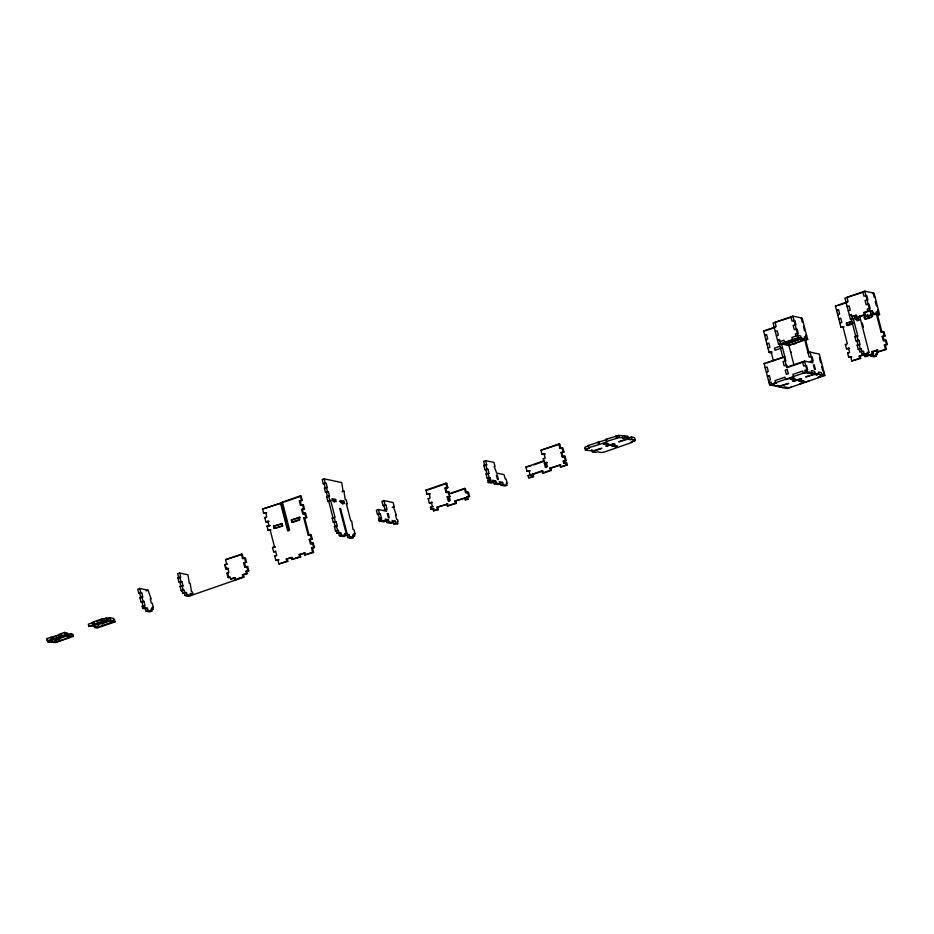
<?xml version="1.0" encoding="UTF-8"?>
<svg xmlns="http://www.w3.org/2000/svg" width="934" height="934" viewBox="0 0 934 934"><rect width="100%" height="100%" fill="white"/><g stroke="black" fill="none" stroke-linecap="round" stroke-linejoin="round"><path stroke-width="1.4" d="M324.191 478.85L322.207 479.539L323.304 483.812L326.211 483.322L327.32 487.595L324.413 488.097L325.522 492.37L328.429 491.879L329.539 496.152L326.631 496.654L327.741 500.928L330.648 500.437L335.072 517.553L332.165 518.043L333.275 522.328L336.17 521.837L337.279 526.111L334.372 526.601L335.481 530.886L338.388 530.395L338.937 532.532L340.793 532.917L341.342 535.065L345.031 535.847L344.483 533.699L346.327 534.096L339.696 508.423L340.618 508.621L347.25 534.295L349.106 534.68L349.655 536.817L353.344 537.599L352.795 535.462L354.64 535.859L354.091 533.711L355.013 533.909L353.904 529.636L352.982 529.438L351.686 521.079L350.764 520.88L346.339 503.765L347.261 503.963L346.164 499.678L345.23 499.48L343.946 491.121L343.023 490.922L341.727 482.563L324.191 478.85L325.289 483.123L326.211 483.322M810.292 361.365L813.199 360.874L812.09 356.601L809.183 357.092L804.758 339.976L807.665 339.486L802.131 318.085L792.896 316.136L773.072 323.012L778.606 344.413L781.513 343.91L785.938 361.038L783.031 361.528L784.14 365.801L787.047 365.311L787.596 367.447L802.143 362.404M877.575 315.213L882 332.329L881.077 332.13L876.652 315.015L879.548 314.524L874.026 293.136L864.791 291.175L844.955 298.063L850.489 319.451L853.396 318.961L857.821 336.077L854.925 336.567L856.023 340.852L858.93 340.361L860.039 344.634L857.132 345.125L858.241 349.409L861.148 348.919L861.697 351.056L863.541 351.441L864.102 353.589L867.791 354.371L867.242 352.223L869.087 352.62L859.572 315.82M790.514 317.478L775.057 322.323L776.166 326.608L763.545 330.963L769.079 352.363L771.846 352.947M323.304 483.812L325.289 483.123M840.962 327.402L843.869 326.912L840.962 327.402L835.428 306.013L848.049 301.647L846.94 297.374L863.728 292.062L862.806 291.863L863.915 296.148L866.81 295.646L867.919 299.931L865.012 300.421L866.122 304.706L869.029 304.204L870.138 308.489L867.231 308.979L867.779 311.115L870.558 311.711L872.531 311.022L873.092 313.159L876.781 313.941L876.232 311.804L878.077 312.189L876.092 312.878M766.452 330.473L763.545 330.963M767.771 330.017L774.379 327.717M838.335 305.523L846.262 302.768M263.668 513.291L266.575 512.801L263.668 513.291L262.571 509.018L281.332 503.017L288.524 530.827L287.602 530.629L280.41 502.819M287.602 530.629L289.587 529.94L282.395 502.13L300.234 495.931L301.157 496.129L302.266 500.414L299.359 500.904L300.468 505.177L301.39 505.376L300.281 501.103M281.332 503.017L262.571 509.018M284.683 501.85L301.157 496.129M775.29 331.57L777.263 330.881L778.372 335.166L776.387 335.855M847.173 306.621L849.158 305.932L850.267 310.205L848.282 310.894M299.359 500.904L302.266 500.414M325.522 492.37L328.429 491.879M265.886 521.849L268.794 521.359L265.886 521.849L264.777 517.576L266.762 516.887L265.653 512.603M300.468 505.177L303.375 504.687L304.472 508.972L301.577 509.462L302.674 513.735L305.581 513.245L306.691 517.529L303.784 518.02L308.208 535.135L309.131 535.334L304.706 518.218M766.861 343.805L768.845 343.117L769.955 347.401L767.97 348.09M838.744 318.844L840.728 318.167L841.838 322.44L839.853 323.129M341.961 491.809L343.946 491.121M780.03 341.575L784 340.209L784.548 342.346L785.482 342.544L793.41 339.789L792.487 339.591L791.927 337.454L797.881 335.388L800.648 335.971L801.197 338.108L799.224 338.797L802.913 339.579L804.898 338.89L804.337 336.754L806.194 337.151M855.883 315.248L851.925 316.626L856.817 315.447L855.883 315.248L856.443 317.385L857.365 317.583L865.293 314.828L864.744 312.692L863.822 312.493L864.37 314.63L865.293 314.828M863.822 312.493L869.764 310.427L872.531 311.022M864.744 312.692L868.702 311.314M301.577 509.462L304.472 508.972M327.741 500.928L330.648 500.437M778.606 344.413L798.43 337.524L807.665 339.486M850.489 319.451L853.396 318.961M856.443 317.385L864.37 314.63M335.633 499.468L331.932 498.686L332.492 500.822L336.182 501.605L335.633 499.468L333.648 500.157L334.197 502.294M856.957 320.817L858.941 320.128L858.381 317.992L856.408 318.681L853.945 318.155M870.558 311.711L871.107 313.847L873.092 313.159M786.288 342.346L788.88 342.895L800.228 338.96M779.762 346.327L774.473 348.16L775.022 350.297L781.63 348.008M798.92 339.672L788.343 343.338L786.498 342.953M851.796 324.156L847.839 325.534L846.904 325.347L846.356 323.199L851.645 321.366M864.195 317.011L873.056 314.454L864.195 317.011L864.756 319.148L872.683 316.392L872.134 314.256M801.068 339.194L803.053 338.505M872.951 314.233L874.936 313.544M846.356 323.199L852.567 321.565M876.781 313.941L874.796 314.63L871.107 313.847M266.996 526.134L269.903 525.632L266.996 526.134L268.105 530.407L271 529.917M302.674 513.735L305.581 513.245M789.428 345.043L803.31 340.221L796.842 338.855L782.961 343.665L789.428 345.043L788.88 342.895M769.079 352.363L771.986 351.873L770.001 352.562M778.419 340.326L777.497 340.128L779.481 339.439L780.591 343.724L788.903 345.487L806.742 339.287L805.633 335.002L806.556 335.201M846.904 325.347L853.513 323.047M876.652 315.015L879.548 314.524M796.433 343.385L792.861 344.109M866.997 318.891L870.967 317.513M341.961 501.92L343.946 501.231L344.494 503.368L342.509 504.056L341.961 501.92L339.497 501.395M273.499 526.204L282.348 523.647L273.499 526.204L274.047 528.34L274.97 528.539L274.421 526.402M291.338 520.005L299.265 517.261L300.188 517.448L291.338 520.005L291.887 522.153L292.809 522.339L299.417 520.051M268.105 530.407L270.078 529.718L274.503 546.834L275.437 547.032L272.53 547.522L273.627 551.807L274.561 551.994M274.047 528.34L282.897 525.784L276.289 528.084M291.887 522.153L299.814 519.397L299.265 517.261M303.784 518.02L306.691 517.529M805.68 340.174L809.007 353.005L808.085 352.807L810.058 352.13L819.293 354.079L824.827 375.48L787.164 388.556L769.616 384.831L764.082 363.443L784.829 356.753M485.622 460.625L483.649 461.314L484.746 465.587L486.731 464.898L485.622 460.625L493.934 462.388L495.043 466.661L494.121 466.463L496.701 473.083L504.091 474.647L505.201 478.92L506.123 479.119L507.232 483.403L506.31 483.205L506.858 485.341L504.874 486.03L501.184 485.248L500.624 483.111L502.609 482.423L503.169 484.559L506.858 485.341M766.989 362.952L782.844 357.442L779.528 344.599M502.609 482.423L499.375 481.734L499.935 483.882L496.234 483.1L495.685 480.952L492.452 480.274L493.012 482.411L491.027 483.1L488.248 482.516L487.7 480.368L490.607 479.878L490.058 477.741L487.151 478.231L486.042 473.958L488.949 473.456L487.84 469.183L484.933 469.674L483.824 465.401L486.731 464.898M765.191 367.716L767.176 367.027L768.273 371.312L766.3 372.001L767.223 372.199M854.925 336.567L857.821 336.077M392.268 507.501L394.253 506.812L393.144 502.539L383.909 500.577L381.924 501.266L383.033 505.551L385.94 505.06L387.05 509.334L384.143 509.824L385.065 510.022L383.956 505.749M179.655 573.032L177.682 573.721L178.779 578.006L177.857 577.807L178.966 582.08L181.873 581.59L182.982 585.875L180.075 586.365L181.184 590.638L184.091 590.148L184.64 592.284L186.485 592.681L187.045 594.818L190.734 595.6L190.186 593.464L192.953 594.047L192.404 591.911L191.47 591.712L190.186 583.353L189.263 583.155L187.968 574.795L179.655 573.032L180.764 577.317L177.857 577.807M139.726 588.443L137.742 589.132L138.851 593.417L141.758 592.915L142.867 597.2L139.96 597.69L141.069 601.975L143.976 601.484L145.074 605.757L142.166 606.248L142.727 608.384L145.494 608.98L147.479 608.291L148.027 610.427L151.728 611.21L151.168 609.073L153.013 609.458L152.464 607.322L153.386 607.52L152.277 603.236L151.355 603.049L150.257 598.764L151.18 598.963L148.039 590.206L139.726 588.443L140.836 592.728L141.758 592.915M227.581 564.159L226.658 563.961L225.549 559.688L241.416 554.177L242.338 554.376L243.447 558.649L242.525 558.462L241.416 554.177M333.275 522.328L336.17 521.837M427.095 494.378L430.002 493.888L427.095 494.378L425.986 490.105L445.81 483.217L446.744 483.415L447.841 487.688L444.934 488.19L446.043 492.463L448.95 491.973L449.511 494.109L448.577 493.923L448.028 491.774L446.043 492.463M484.933 469.674L487.84 469.183M542.082 454.461L544.989 453.971L542.082 454.461L540.973 450.188L558.824 443.989L559.746 444.187L560.855 448.46L559.921 448.273L558.824 443.989M846.496 348.802L849.403 348.312L846.496 348.802L845.387 344.529L847.371 343.84L842.947 326.725M856.023 340.852L858.93 340.361M881.077 332.13L883.984 331.64L885.082 335.925L882.186 336.415L883.284 340.688L886.191 340.198L887.3 344.483L884.393 344.973L885.502 349.246L886.424 349.444L885.315 345.171M242.338 554.376L225.549 559.688M383.033 505.551L385.94 505.06M428.239 489.836L446.744 483.415M559.746 444.187L540.973 450.188M783.906 356.554L786.673 367.26L804.513 361.061L812.825 362.824L810.058 352.13M386.116 509.135L386.676 511.283L378.363 509.52L376.379 510.209L377.488 514.482L380.395 513.992L381.504 518.277L378.597 518.767L379.146 520.903L383.769 521.884L385.742 521.195L385.193 519.059L388.427 519.736L388.976 521.884L392.677 522.666L392.117 520.518L395.351 521.207L395.899 523.344L397.756 523.74L397.195 521.592L398.118 521.791L397.569 519.654L396.646 519.456L395.537 515.183L396.46 515.37L393.331 506.625L394.253 506.812M138.851 593.417L140.836 592.728M146.054 590.895L148.039 590.206M272.53 547.522L274.503 546.834M308.208 535.135L311.115 534.645L312.225 538.918L309.317 539.42L310.427 543.693L313.334 543.203L314.443 547.476L311.536 547.978L312.633 552.251L313.567 552.449L312.458 548.165M228.69 568.432L225.783 568.934L224.674 564.65L226.658 563.961M242.525 558.462L245.432 557.96L246.529 562.245L243.634 562.735L244.731 567.02L247.638 566.518L248.748 570.802L245.84 571.293L246.389 573.429L247.323 573.628L246.763 571.491M444.934 488.19L447.841 487.688M486.042 473.958L488.949 473.456M559.921 448.273L562.828 447.771L563.938 452.056L561.03 452.546L562.14 456.831L565.047 456.329L566.156 460.614L563.249 461.104L563.797 463.241L564.72 463.439L564.171 461.303M882.186 336.415L885.082 335.925M178.966 582.08L181.873 581.59M377.488 514.482L380.395 513.992M273.627 551.807L275.612 551.118L276.721 555.391L274.736 556.08L275.845 560.365L278.752 559.863L275.845 560.365M309.317 539.42L312.225 538.918M225.783 568.934L227.768 568.246L228.877 572.519L226.892 573.207L228.001 577.492L228.923 577.679L227.814 573.406L226.892 573.207M243.634 562.735L246.529 562.245M429.313 502.936L432.22 502.445L429.313 502.936L428.204 498.663L430.189 497.974L429.08 493.689M527.01 471.355L529.917 470.864L527.01 471.355L525.9 467.07L543.74 460.882L543.191 458.746L545.176 458.057L544.067 453.772M561.03 452.546L563.938 452.056M335.481 530.886L338.388 530.395M487.151 478.231L490.058 477.741M848.702 357.36L851.61 356.87L848.702 357.36L847.605 353.087L849.59 352.398L848.481 348.113M858.241 349.409L861.148 348.919M180.075 586.365L182.982 585.875M448.577 493.923L464.443 488.412L465.365 488.61L466.475 492.883M487.7 480.368L490.607 479.878M588.093 445.518L606.866 439.517L605.944 439.33L606.493 441.467L607.415 441.665L599.488 444.409L588.654 447.655L588.093 445.518L589.015 445.716L585.058 447.094L585.606 449.231L587.451 449.616L585.478 450.305L584.918 448.168M605.944 439.33L618.763 435.396L627.671 436.166L628.22 438.315L618.775 441.852L627.625 439.295L635.143 439.774L634.595 437.637L631.361 436.949L629.376 437.637L627.064 437.147L627.625 439.295M336.403 531.072L336.964 533.221L338.937 532.532M378.597 518.767L381.504 518.277M450.83 493.654L465.365 488.61M530.944 465.844L525.9 467.07M533.688 464.887L544.662 461.081M859.163 349.596L859.712 351.744L861.697 351.056M141.069 601.975L143.976 601.484M336.964 533.221L340.793 532.917M859.712 351.744L863.541 351.441M310.427 543.693L313.334 543.203M244.731 567.02L247.638 566.518M447.152 496.748L450.06 496.258L447.152 496.748L448.262 501.021L450.246 500.332L449.137 496.059M488.248 482.516L490.233 481.827L493.012 482.411M544.3 463.019L547.207 462.528L544.3 463.019L545.409 467.304L546.332 467.49L545.222 463.217M562.14 456.831L565.047 456.329M606.493 441.467L619.312 437.532L628.22 438.315M769.616 384.831L807.28 371.755L824.827 375.48M884.393 344.973L887.3 344.483M379.146 520.903L381.13 520.215L385.742 521.195M585.606 449.231L589.576 447.853L588.654 447.655M772.523 384.341L776.493 382.963L775.559 382.765L775.01 380.628L784.922 377.184L785.482 379.332L786.405 379.519L794.332 376.776L793.41 376.577L792.849 374.441L802.761 370.996L803.322 373.133L806.229 372.643M491.553 481.185L495.685 480.952M181.184 590.638L184.091 590.148M338.808 533.606L339.357 535.754L341.342 535.065M772.383 385.427L774.368 384.738L771.601 384.143L771.04 382.006L769.067 382.695L769.99 382.893M808.073 373.028L810.058 372.351M861.568 352.13L862.117 354.278L864.102 353.589M93.353 621.916L94.276 622.114L88.333 624.169L88.882 626.317L94.836 624.251L93.914 624.052L93.353 621.916L101.292 619.16L110.002 617.678L113.703 618.471L114.252 620.608L112.267 621.297L115.045 621.881L114.485 619.744M344.342 534.785L346.327 534.096M467.584 497.168L468.132 499.305L467.21 499.106L466.65 496.97L469.557 496.479L468.459 492.195L465.552 492.685L464.443 488.412M859.175 356.064L860.097 356.251L860.646 358.399L859.724 358.201L859.175 356.064L864.125 354.336L864.686 356.473L865.608 356.671L873.535 353.916L872.986 351.779L872.064 351.581L872.613 353.729L873.535 353.916M867.102 353.309L869.087 352.62M872.064 351.581L877.937 350.063L872.986 351.779M341.202 536.139L343.187 535.451M388.427 519.736L386.442 520.425L386.991 522.561L390.692 523.344L392.677 522.666M792.079 379.624L794.063 378.935M863.962 354.663L865.946 353.974M47.249 640.771L60.068 636.836L59.146 636.638L58.597 634.501L59.519 634.688L46.7 638.622L47.249 640.771L50.027 641.354L48.043 642.043L47.482 639.907M58.597 634.501L64.539 632.435L67.318 633.019L67.867 635.155L65.882 635.844L73.412 636.334L72.852 634.198L66.559 633.964M347.25 534.295L345.276 534.984L349.106 534.68M860.097 356.251L863.81 354.967M94.287 622.359L91.765 623.235L98.233 624.612L109.593 620.666M96.821 621.484L105.647 618.425M493.701 481.64L494.261 483.777L496.234 483.1M775.617 386.104L777.602 385.415L781.291 386.197L779.318 386.886M52.864 637.268L61.691 634.198M345.031 535.847L343.058 536.536L339.357 535.754M607.007 444.899L608.991 444.21L605.302 443.428L603.317 444.117L607.007 444.899L606.458 442.763M867.791 354.371L865.806 355.06L862.117 354.278M311.536 547.978L314.443 547.476M182.107 590.837L182.655 592.973L184.64 592.284M93.914 624.052L106.733 620.118L114.252 620.608M228.001 577.492L229.986 576.803L230.535 578.94L231.457 579.138L235.426 577.761M245.84 571.293L248.748 570.802M430.971 509.357L433.878 508.867L430.971 509.357L430.411 507.22L433.318 506.73M545.409 467.304L547.382 466.615L546.285 462.33M563.249 461.104L566.156 460.614M779.913 385.905L788.763 383.349L780.836 386.104M813.619 374.207L805.68 376.962L814.541 374.406M850.687 356.671L851.796 360.956L859.724 358.201M864.686 356.473L872.613 353.729M885.502 349.246L877.575 352.001L886.424 349.444M386.991 522.561L388.976 521.884M59.146 636.638L65.1 634.571L67.867 635.155M353.029 534.598L355.013 533.909M860.646 358.399L851.796 360.956M182.655 592.973L186.485 592.681M499.935 483.882L497.95 484.559L494.261 483.777M591.841 449.639L592.401 451.776L601.846 448.238L592.997 450.795L585.478 450.305M142.727 608.384L144.712 607.707L147.479 608.291M347.121 535.369L347.67 537.505L349.655 536.817M816.386 374.791L818.371 374.102M876.104 356.123L872.414 355.34L870.43 356.029L874.119 356.811L876.104 356.123L875.555 353.986L877.4 354.383L876.851 352.235L877.773 352.433L877.014 349.865M286.306 559.057L292.19 557.54L286.306 559.057L286.866 561.194L287.789 561.392L287.24 559.256M299.195 554.586L305.079 553.056L299.195 554.586L299.756 556.722L300.678 556.921L300.118 554.784M395.351 521.207L393.366 521.896L393.926 524.032L397.756 523.74M102.985 623.211L108.274 621.379M230.535 578.94L234.504 577.562L235.053 579.699L235.975 579.897M242.431 574.807L243.354 575.005L243.902 577.142L242.98 576.943L242.431 574.807L246.389 573.429M352.655 536.548L354.64 535.859M436.914 507.29L447.748 504.045L436.914 507.29L437.474 509.427L438.396 509.625L437.836 507.489M454.765 501.103L465.599 497.857L454.765 501.103L455.313 503.239L456.236 503.438L455.687 501.289M466.65 496.97L469.557 496.479M528.119 475.628L531.026 475.137L528.119 475.628L528.667 477.776L529.59 477.963L533.559 476.597L532.999 474.449L532.076 474.262L532.637 476.398L533.559 476.597M532.076 474.262L541.989 470.818L542.549 472.954L543.471 473.153L551.399 470.397L550.85 468.261L549.928 468.062L550.476 470.199L551.399 470.397M549.928 468.062L560.762 464.817L550.85 468.261M563.797 463.241L566.704 462.75L567.265 464.887L561.311 466.953L560.388 466.767L559.84 464.618M875.415 355.072L877.4 354.383M52.958 639.393L55.538 639.942L66.898 636.007M349.514 537.902L351.499 537.213M501.184 485.248L503.169 484.559M782.54 387.575L784.525 386.886L788.226 387.668M800.391 381.376L802.376 380.687M872.274 356.426L874.259 355.737M55.013 640.385L59.904 639.206M243.354 575.005L247.323 573.628M532.999 474.449L542.911 471.016L543.471 473.153M184.5 593.37L185.06 595.507L187.045 594.818M353.344 537.599L351.371 538.288L347.67 537.505M615.319 446.662L617.304 445.973L613.615 445.191L611.63 445.88L615.319 446.662L614.77 444.514M635.143 439.774L633.159 440.463L635.015 440.86L631.045 442.237L631.968 442.424L604.216 452.068L601.309 452.558L597.608 451.776L595.635 452.465L592.401 451.776M151.401 608.209L153.386 607.52M186.905 595.904L188.89 595.215M277.83 559.676L278.939 563.949L286.866 561.194M291.268 557.341L291.817 559.478L299.756 556.722M304.157 552.87L304.706 555.006L312.633 552.251M393.926 524.032L395.899 523.344M98.782 626.749L112.664 621.927L106.196 620.561L92.326 625.383L98.782 626.749L98.233 624.612M190.968 594.736L192.953 594.047M235.053 579.699L242.98 576.943M287.789 561.392L278.939 563.949M300.678 556.921L291.817 559.478M313.567 552.449L304.706 555.006M432.956 508.668L433.504 510.805L437.474 509.427M446.826 503.846L447.386 505.994L455.313 503.239M464.677 497.659L465.225 499.795L467.21 499.106M528.667 477.776L532.637 476.398M542.549 472.954L550.476 470.199M560.388 466.767L567.265 464.887M786.241 388.357L791.133 387.178M56.098 642.09L69.968 637.268L63.512 635.902L49.63 640.712L56.098 642.09L55.538 639.942M73.412 636.334L55.561 642.522L48.043 642.043M115.045 621.881L97.194 628.08L94.427 627.485L96.412 626.796L92.711 626.014L88.882 626.317M145.494 608.98L146.043 611.116L148.027 610.427M243.902 577.142L188.75 596.289L185.06 595.507M438.396 509.625L433.504 510.805M456.236 503.438L447.386 505.994M468.132 499.305L465.225 499.795M151.039 610.147L153.013 609.458M147.899 611.501L149.872 610.824M151.728 611.21L149.744 611.898L146.043 611.116M875.123 297.409L874.201 297.21L873.092 292.937M876.232 301.694L875.31 301.495L876.419 305.768L877.341 305.967M846.064 302.336L846.986 302.534M878.45 310.251L877.528 310.053L878.625 314.326M835.428 306.013L836.35 306.212M837.459 310.485L836.537 310.286L838.522 309.598L839.619 313.882L837.646 314.571L838.569 314.77M860.401 316.007L861.335 316.206M850.314 315.365L849.391 315.178L851.364 314.489L852.473 318.763M858.381 317.992L854.692 317.21L855.24 319.346L858.941 320.128M862.444 326.947L863.366 327.145L862.292 322.966M791.834 317.011L790.911 316.824L792.02 321.098L794.927 320.607L796.037 324.88L793.129 325.382L794.239 329.655L797.146 329.165L798.243 333.438L795.348 333.94L795.896 336.077M803.24 322.37L802.318 322.172L801.209 317.887M804.349 326.643L803.427 326.445L804.524 330.729L805.458 330.928M774.181 327.297L775.103 327.484M857.132 345.125L858.054 345.323L856.945 341.038M845.387 344.529L846.309 344.716M868.643 355.107L869.577 355.294M765.576 335.446L764.642 335.248L766.627 334.559L767.736 338.844L765.752 339.521L766.674 339.719M847.605 353.087L848.527 353.274M788.518 340.968L789.44 341.167M790.561 351.896L791.483 352.095M820.402 358.364L819.48 358.166L820.589 362.439L821.511 362.637M803.462 361.948L802.539 361.75L803.637 366.023L806.544 365.533L807.653 369.817L804.746 370.308L805.306 372.444L809.918 373.425L811.903 372.736L811.354 370.6L814.576 371.277L815.137 373.425L813.152 374.114L816.841 374.896L818.826 374.207L818.277 372.059L821.511 372.748L822.06 374.884L820.075 375.573L821.92 375.97M822.62 366.922L821.698 366.723L822.796 370.996L823.73 371.195M824.278 373.331L823.356 373.145L823.905 375.281L817.962 377.348L818.885 377.534M786.673 367.26L787.596 367.447M764.082 363.443L765.004 363.641M808.972 380.979L800.123 383.535L801.045 383.734M796.76 380.056L797.683 380.255M768.332 376.472L767.398 376.274L769.382 375.585L770.492 379.869L768.507 380.558L769.429 380.757M543.191 458.746L544.113 458.933M483.824 465.401L484.746 465.587M448.028 491.774L448.95 491.973M425.986 490.105L426.908 490.292M428.204 498.663L429.126 498.861M430.411 507.22L431.345 507.419M324.413 488.097L325.336 488.284L324.238 484.01M326.631 496.654L327.554 496.841L326.445 492.568M343.946 501.231L340.245 500.449L340.805 502.585L344.494 503.368M282.395 502.13L283.317 502.329M332.165 518.043L333.088 518.242L328.663 501.126M334.372 526.601L335.294 526.799L334.197 522.515M264.777 517.576L265.7 517.763M295.786 558.1L296.708 558.298M274.736 556.08L275.658 556.279M224.674 564.65L225.608 564.848M239.022 578.321L239.945 578.52M139.96 597.69L140.882 597.888L139.773 593.604M142.166 606.248L143.089 606.446L141.991 602.161M101.666 623.679L102.588 623.865M883.062 331.442L884.159 335.726M885.269 340.011L886.378 344.284M883.109 336.614L884.206 340.887M864.791 291.175L869.764 310.427M868.083 314.992L868.912 318.202M867.161 314.793L867.99 318.004M865.117 317.21L865.678 319.346M871.854 353.204L872.414 355.34M856.898 335.878L858.007 340.163M859.117 344.436L860.226 348.721M851.411 319.65L855.848 336.765M849.601 322.067L850.15 324.203M847.278 323.397L847.839 325.534M792.896 316.136L798.43 337.524M804.513 361.061L807.28 371.755M788.903 345.487L794.052 365.416M771.052 351.674L773.387 360.664M631.361 436.949L631.909 439.097M629.376 437.637L629.936 439.774M624.437 435.489L624.986 437.626M622.453 436.178L623.001 438.315M618.763 435.396L619.312 437.532M616.779 436.085L617.327 438.221M615.856 435.886L616.405 438.023M598.928 442.272L599.488 444.409M598.005 442.074L598.566 444.222M561.906 447.584L563.015 451.858M564.124 456.142L565.233 460.415M565.782 462.552L566.331 464.7M561.953 452.745L563.062 457.018M528.994 470.666L530.092 474.951M485.808 464.712L486.918 468.985M488.027 473.269L489.124 477.543M489.685 479.679L490.233 481.827M485.855 469.872L486.964 474.145M488.073 478.43L488.622 480.566M467.525 491.996L468.634 496.281M445.81 483.217L446.919 487.501M445.868 488.377L446.966 492.662M448.075 496.935L449.184 501.219M431.286 502.247L432.395 506.532M383.909 500.577L385.018 504.862M378.363 509.52L379.473 513.793M380.57 518.078L381.13 520.215M378.41 514.681L379.519 518.965M326.398 487.408L327.507 491.681M328.616 495.966L329.714 500.239M334.15 517.354L335.248 521.639M336.357 525.912L337.466 530.197M300.234 495.931L301.343 500.215M302.453 504.488L303.55 508.773M304.659 513.058L305.768 517.331M310.193 534.446L311.302 538.731M312.411 543.004L313.509 547.289M302.499 509.66L303.597 513.933M310.24 539.607L311.349 543.892M292.26 520.203L292.809 522.339M281.426 523.449L281.975 525.585M267.871 521.16L268.98 525.445M244.51 557.773L245.607 562.046M246.716 566.331L247.825 570.604M244.556 562.933L245.654 567.207M226.156 566.985L226.705 569.121M179.842 577.119L180.951 581.392M182.06 585.676L183.169 589.949M179.888 582.279L180.998 586.564M141.945 597.001L143.042 601.286M144.151 605.559L144.712 607.707M110.002 617.678L110.562 619.826M108.029 618.366L108.578 620.515M106.172 617.981L106.733 620.118M102.215 619.359L102.763 621.495M101.292 619.16L101.841 621.297M71.007 633.801L71.556 635.937M69.023 634.49L69.583 636.626M64.539 632.435L65.1 634.571M51.592 637.443L52.141 639.592M50.669 637.257L51.218 639.393M787.234 369.397L785.249 370.086L786.358 374.359L788.331 373.67L787.234 369.397M792.207 378.539L790.234 379.227L793.923 380.01L795.908 379.321L792.207 378.539M613.813 443.568L605.886 446.324L614.735 443.767L613.813 443.568M800.73 378.679L792.803 381.434L801.652 378.877L800.73 378.679M800.52 380.301L798.547 380.99L802.236 381.772L804.221 381.084L800.52 380.301M814.308 365.159L813.386 364.961L814.495 369.245L815.417 369.432L814.308 365.159M497.262 475.219L496.339 475.021L497.437 479.305L498.359 479.504L497.262 475.219M388.147 513.618L387.225 513.42L388.334 517.693L389.256 517.891L388.147 513.618"/></g></svg>
